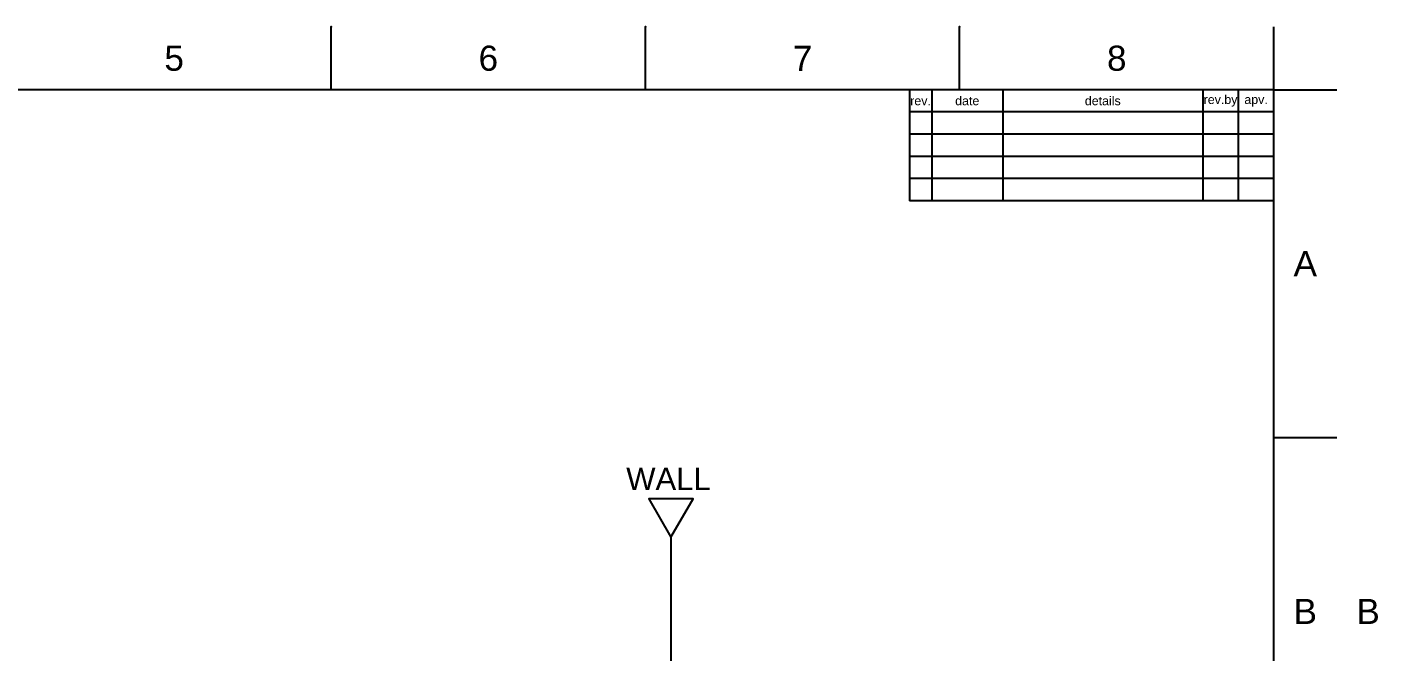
# Model space of a CAD drawing. Header units: millimetres. Extents: x 881 to 1484, y -494 to -74.
# Drawn here: x 1179.9 to 1483.9, y -214.8 to -74.2 of the extents above; entities that cross this region are included whole.
import ezdxf

# ---------------------------------------------------------------- set-up
doc = ezdxf.new("R2010")
doc.units = ezdxf.units.MM
doc.header["$LTSCALE"] = 0.1
doc.layers.add('FORM', color=7, linetype='Continuous')
doc.layers.add('TEXT', color=2, linetype='Continuous')
doc.styles.get("Standard").update_dxf_attribs({"font": 'arial_0.ttf'})

msp = doc.modelspace()

# ---------------------------------------------------------------- linework, layer by layer
for p, q in [((1248.3354, -88.3825), (1248.3354, -74.2411)), ((1319.0424, -88.3825), (1319.0424, -74.2411)), ((1389.7495, -88.3825), (1389.7495, -74.2411)), ((1460.4566, -88.3825), (1460.4566, -74.2411)), ((1460.4566, -88.3825), (894.8, -88.3825)), ((1460.4566, -480.0997), (1460.4566, -88.3825)), ((1460.4566, -88.3825), (1474.598, -88.3825)), ((1460.4566, -166.7259), (1474.598, -166.7259))]:
    msp.add_line(p, q)
at = {"color": 5}
msp.add_line((1324.7911, -189.2068), (1324.7911, -281.4774), dxfattribs=at)
at = {"color": 5, "linetype": 'ByBlock'}
msp.add_lwpolyline([(1324.7911, -189.2068), (1329.7946, -180.5403), (1319.7875, -180.5403)], close=True, dxfattribs=at)
for p in [(1248.3354, -74.2411), (1319.0424, -74.2411), (1389.7495, -74.2411), (1460.4566, -166.7259)]:
    msp.add_point(p)
at = {"layer": 'FORM'}
for p, q in [((1378.4566, -88.3825), (1378.4566, -113.3825)), ((1383.4566, -88.3825), (1383.4566, -113.3825)), ((1399.4566, -88.3825), (1399.4566, -113.3825)), ((1444.4566, -88.3825), (1444.4566, -113.3825)), ((1452.4566, -88.3825), (1452.4566, -113.3825)), ((1460.4566, -93.3825), (1378.4566, -93.3825)), ((1460.4566, -98.3825), (1378.4566, -98.3825)), ((1460.4566, -103.3825), (1378.4566, -103.3825)), ((1460.4566, -108.3825), (1378.4566, -108.3825)), ((1460.4566, -113.3825), (1378.4566, -113.3825))]:
    msp.add_line(p, q, dxfattribs=at)

# ---------------------------------------------------------------- texts
at = {"char_height": 5.6566, "attachment_point": 5}
for s, width, insert in [('5', 50, (1212.9818, -81.3118)), ('6', 50, (1283.6889, -81.3118)), ('7', 50, (1354.396, -81.3118)), ('8', 50, (1425.103, -81.3118)), ('A', 10, (1467.5273, -127.5542)), ('B', 10, (1467.5273, -205.8976)), ('B', 10, (1481.6687, -205.8976))]:
    msp.add_mtext_dynamic_manual_height_columns(s, width=width, gutter_width=12.5, heights=[0], dxfattribs=dict(at, insert=insert))
at = {"color": 5, "linetype": 'ByBlock', "insert": (1314.7167, -173.5424), "char_height": 5, "attachment_point": 1}
msp.add_mtext_dynamic_manual_height_columns('WALL', width=38.864675, gutter_width=12.5, heights=[0], dxfattribs=at)
at = {"layer": 'TEXT', "char_height": 2, "attachment_point": 5}
for s, width, insert in [('rev.', 5, (1380.9566, -90.8825)), ('date', 16, (1391.4566, -90.8825)), ('details', 45, (1421.9566, -90.8825)), ('rev.by', 8, (1448.4566, -90.8825)), ('apv.', 8, (1456.4566, -90.8825))]:
    msp.add_mtext_dynamic_manual_height_columns(s, width=width, gutter_width=12.5, heights=[0], dxfattribs=dict(at, insert=insert))

doc.saveas('drawing.dxf')
